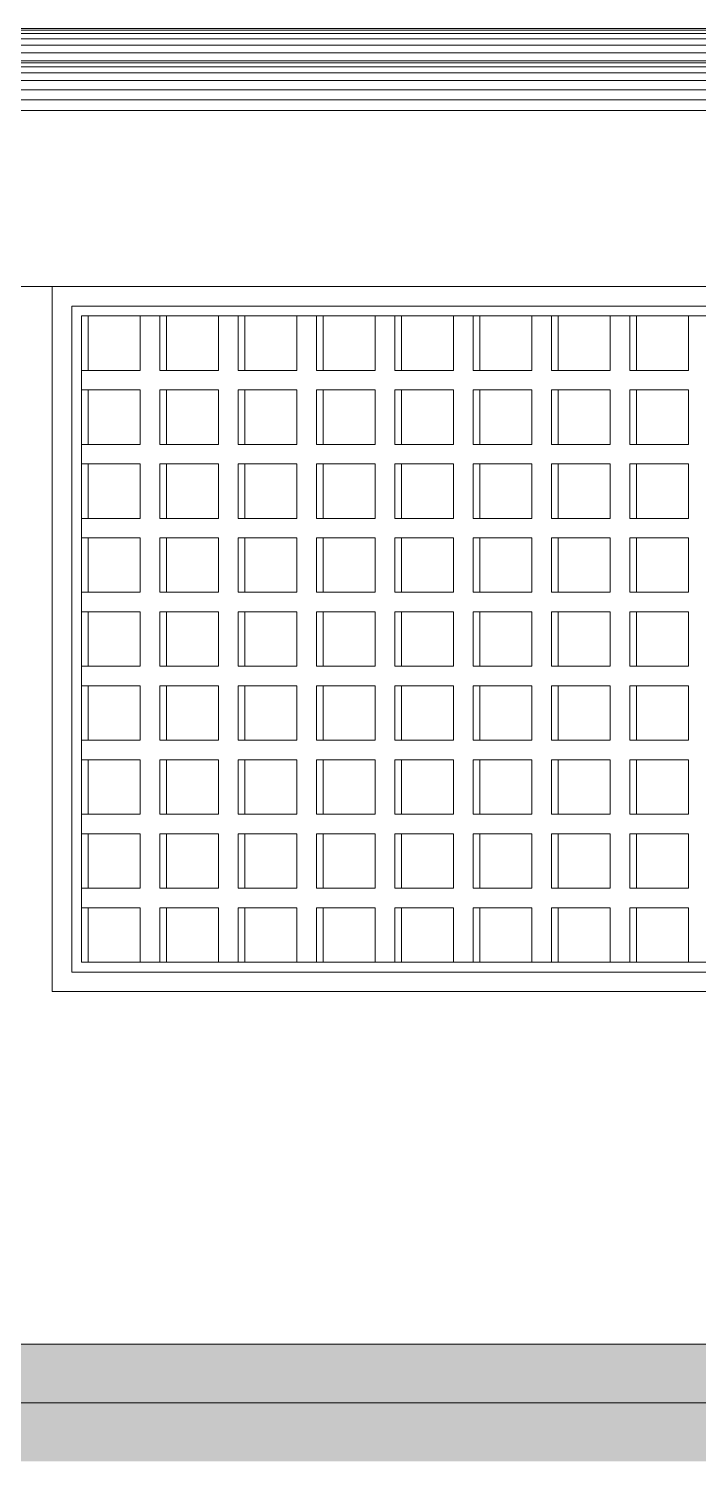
# Model space of a CAD drawing. Header units: millimetres. Extents: x 3554773 to 3850347, y -1853213 to -1653133.
# Drawn here: x 3575694 to 3582610, y -1721591 to -1706796 of the extents above; entities that cross this region are included whole.
import ezdxf

# ---------------------------------------------------------------- set-up
doc = ezdxf.new("R2010")
doc.units = ezdxf.units.MM
doc.header["$MEASUREMENT"] = 0
doc.set_wipeout_variables(frame=1)
doc.linetypes.add('Wipeout_Contour', pattern=[1000, 0, -1000])
doc.layers.add('Shell - Roof_Pen_No__1', color=7, linetype='Continuous', lineweight=13)
doc.layers.add('Structural - Bearing', color=7, linetype='Continuous')
for name, color, linetype, lineweight, true_color in [('Structural - Bearing_Pen_No__3', 7, 'Continuous', 18, 0xff6600), ('Structural - Bearing_Pen_No__87', 7, 'Continuous', 20, 0x6a6a6a), ('Structural - Bearing_Pen_No__89', 7, 'Continuous', 20, 0x71cebe)]:
    doc.layers.add(name, color=color, linetype=linetype, lineweight=lineweight, true_color=true_color)

msp = doc.modelspace()

# ---------------------------------------------------------------- wipeouts: each hides what was drawn before it
at = {"color": 254, "linetype": 'Wipeout_Contour', "lineweight": 0, "ltscale": 16238452.2511733}
msp.add_wipeout([(3591239, -1707532), (3568117, -1707532), (3568125, -1707640), (3591239, -1707640)], dxfattribs=at).dxf.layer = 'Structural - Bearing'
at = {"color": 254, "linetype": 'Wipeout_Contour', "lineweight": 0, "ltscale": 40615350.86454452}
msp.add_wipeout([(3574927, -1709460), (3574927, -1720380), (3591138, -1720380), (3591138, -1720177), (3591239, -1720177), (3591239, -1709460), (3590092, -1709460), (3590092, -1716740), (3575937, -1716740), (3575937, -1709460)], dxfattribs=at).dxf.layer = 'Structural - Bearing'

# ---------------------------------------------------------------- next in the draw order: wipeouts: each hides what was drawn before it
at = {"color": 254, "linetype": 'Wipeout_Contour', "lineweight": 0, "ltscale": 16238398.83886696}
msp.add_wipeout([(3591239, -1707428), (3568086, -1707428), (3568117, -1707532), (3591239, -1707532)], dxfattribs=at).dxf.layer = 'Structural - Bearing'
at = {"color": 254, "linetype": 'Wipeout_Contour', "lineweight": 0, "ltscale": 16241903.0516413}
msp.add_wipeout([(3574927, -1709460), (3591239, -1709460), (3591239, -1707640), (3574927, -1707640)], dxfattribs=at).dxf.layer = 'Structural - Bearing'
at = {"color": 254, "linetype": 'Wipeout_Contour', "lineweight": 0, "ltscale": 16237516.5179036}
msp.add_wipeout([(3576139, -1709662), (3575937, -1709662), (3575937, -1716538), (3576139, -1716538)], dxfattribs=at).dxf.layer = 'Structural - Bearing'
at = {"color": 254, "linetype": 'Wipeout_Contour', "lineweight": 0, "ltscale": 16236680.47197277}
msp.add_wipeout([(3576240, -1709763), (3576240, -1710325), (3576847, -1710325), (3576847, -1709763)], dxfattribs=at).dxf.layer = 'Structural - Bearing'
at = {"color": 254, "linetype": 'Wipeout_Contour', "lineweight": 0, "ltscale": 16237404.20962401}
msp.add_wipeout([(3577049, -1709763), (3577049, -1710325), (3577656, -1710325), (3577656, -1709763)], dxfattribs=at).dxf.layer = 'Structural - Bearing'
at = {"color": 254, "linetype": 'Wipeout_Contour', "lineweight": 0, "ltscale": 16238127.95443147}
msp.add_wipeout([(3578465, -1709763), (3577858, -1709763), (3577858, -1710325), (3578465, -1710325)], dxfattribs=at).dxf.layer = 'Structural - Bearing'
at = {"color": 254, "linetype": 'Wipeout_Contour', "lineweight": 0, "ltscale": 16238851.70639421}
msp.add_wipeout([(3578667, -1709763), (3578667, -1710325), (3579273, -1710325), (3579273, -1709763)], dxfattribs=at).dxf.layer = 'Structural - Bearing'
at = {"color": 254, "linetype": 'Wipeout_Contour', "lineweight": 0, "ltscale": 16239575.46551127}
msp.add_wipeout([(3580082, -1709763), (3579476, -1709763), (3579476, -1710325), (3580082, -1710325)], dxfattribs=at).dxf.layer = 'Structural - Bearing'
at = {"color": 254, "linetype": 'Wipeout_Contour', "lineweight": 0, "ltscale": 16240299.23169137}
msp.add_wipeout([(3580891, -1709763), (3580284, -1709763), (3580284, -1710325), (3580891, -1710325)], dxfattribs=at).dxf.layer = 'Structural - Bearing'
at = {"color": 254, "linetype": 'Wipeout_Contour', "lineweight": 0, "ltscale": 16241023.00520452}
msp.add_wipeout([(3581093, -1710325), (3581700, -1710325), (3581700, -1709763), (3581093, -1709763)], dxfattribs=at).dxf.layer = 'Structural - Bearing'
at = {"color": 254, "linetype": 'Wipeout_Contour', "lineweight": 0, "ltscale": 16241746.78568846}
msp.add_wipeout([(3581902, -1709763), (3581902, -1710325), (3582509, -1710325), (3582509, -1709763)], dxfattribs=at).dxf.layer = 'Structural - Bearing'
at = {"color": 254, "linetype": 'Wipeout_Contour', "lineweight": 0, "ltscale": 16237002.44218663}
msp.add_wipeout([(3576240, -1711089), (3576847, -1711089), (3576847, -1710527), (3576240, -1710527)], dxfattribs=at).dxf.layer = 'Structural - Bearing'
at = {"color": 254, "linetype": 'Wipeout_Contour', "lineweight": 0, "ltscale": 16237726.1654872}
msp.add_wipeout([(3577656, -1710527), (3577049, -1710527), (3577049, -1711089), (3577656, -1711089)], dxfattribs=at).dxf.layer = 'Structural - Bearing'
at = {"color": 254, "linetype": 'Wipeout_Contour', "lineweight": 0, "ltscale": 16238449.89594515}
msp.add_wipeout([(3577858, -1710527), (3577858, -1711089), (3578465, -1711089), (3578465, -1710527)], dxfattribs=at).dxf.layer = 'Structural - Bearing'
at = {"color": 254, "linetype": 'Wipeout_Contour', "lineweight": 0, "ltscale": 16239173.63355952}
msp.add_wipeout([(3579273, -1710527), (3578667, -1710527), (3578667, -1711089), (3579273, -1711089)], dxfattribs=at).dxf.layer = 'Structural - Bearing'
at = {"color": 254, "linetype": 'Wipeout_Contour', "lineweight": 0, "ltscale": 16239897.37835076}
msp.add_wipeout([(3580082, -1710527), (3579476, -1710527), (3579476, -1711089), (3580082, -1711089)], dxfattribs=at).dxf.layer = 'Structural - Bearing'
at = {"color": 254, "linetype": 'Wipeout_Contour', "lineweight": 0, "ltscale": 16240621.13020587}
msp.add_wipeout([(3580284, -1710527), (3580284, -1711089), (3580891, -1711089), (3580891, -1710527)], dxfattribs=at).dxf.layer = 'Structural - Bearing'
at = {"color": 254, "linetype": 'Wipeout_Contour', "lineweight": 0, "ltscale": 16241344.88937404}
msp.add_wipeout([(3581093, -1710527), (3581093, -1711089), (3581700, -1711089), (3581700, -1710527)], dxfattribs=at).dxf.layer = 'Structural - Bearing'
at = {"color": 254, "linetype": 'Wipeout_Contour', "lineweight": 0, "ltscale": 16242068.65551416}
msp.add_wipeout([(3582509, -1710527), (3581902, -1710527), (3581902, -1711089), (3582509, -1711089)], dxfattribs=at).dxf.layer = 'Structural - Bearing'
at = {"color": 254, "linetype": 'Wipeout_Contour', "lineweight": 0, "ltscale": 16237324.44117365}
msp.add_wipeout([(3576240, -1711853), (3576847, -1711853), (3576847, -1711291), (3576240, -1711291)], dxfattribs=at).dxf.layer = 'Structural - Bearing'
at = {"color": 254, "linetype": 'Wipeout_Contour', "lineweight": 0, "ltscale": 16238048.15012287}
msp.add_wipeout([(3577049, -1711291), (3577049, -1711853), (3577656, -1711853), (3577656, -1711291)], dxfattribs=at).dxf.layer = 'Structural - Bearing'
at = {"color": 254, "linetype": 'Wipeout_Contour', "lineweight": 0, "ltscale": 16238771.86623059}
msp.add_wipeout([(3578465, -1711291), (3577858, -1711291), (3577858, -1711853), (3578465, -1711853)], dxfattribs=at).dxf.layer = 'Structural - Bearing'
at = {"color": 254, "linetype": 'Wipeout_Contour', "lineweight": 0, "ltscale": 16239495.58949586}
msp.add_wipeout([(3578667, -1711853), (3579273, -1711853), (3579273, -1711291), (3578667, -1711291)], dxfattribs=at).dxf.layer = 'Structural - Bearing'
at = {"color": 254, "linetype": 'Wipeout_Contour', "lineweight": 0, "ltscale": 16240219.31991772}
msp.add_wipeout([(3579476, -1711853), (3580082, -1711853), (3580082, -1711291), (3579476, -1711291)], dxfattribs=at).dxf.layer = 'Structural - Bearing'
at = {"color": 254, "linetype": 'Wipeout_Contour', "lineweight": 0, "ltscale": 16240943.0574049}
msp.add_wipeout([(3580891, -1711291), (3580284, -1711291), (3580284, -1711853), (3580891, -1711853)], dxfattribs=at).dxf.layer = 'Structural - Bearing'
at = {"color": 254, "linetype": 'Wipeout_Contour', "lineweight": 0, "ltscale": 16241666.8022274}
msp.add_wipeout([(3581093, -1711291), (3581093, -1711853), (3581700, -1711853), (3581700, -1711291)], dxfattribs=at).dxf.layer = 'Structural - Bearing'
at = {"color": 254, "linetype": 'Wipeout_Contour', "lineweight": 0, "ltscale": 16242390.55402298}
msp.add_wipeout([(3582509, -1711291), (3581902, -1711291), (3581902, -1711853), (3582509, -1711853)], dxfattribs=at).dxf.layer = 'Structural - Bearing'
at = {"color": 254, "linetype": 'Wipeout_Contour', "lineweight": 0, "ltscale": 16237646.46893215}
msp.add_wipeout([(3576847, -1712055), (3576240, -1712055), (3576240, -1712617), (3576847, -1712617)], dxfattribs=at).dxf.layer = 'Structural - Bearing'
at = {"color": 254, "linetype": 'Wipeout_Contour', "lineweight": 0, "ltscale": 16238370.16352928}
msp.add_wipeout([(3577656, -1712055), (3577049, -1712055), (3577049, -1712617), (3577656, -1712617)], dxfattribs=at).dxf.layer = 'Structural - Bearing'
at = {"color": 254, "linetype": 'Wipeout_Contour', "lineweight": 0, "ltscale": 16239093.86528606}
msp.add_wipeout([(3577858, -1712617), (3578465, -1712617), (3578465, -1712055), (3577858, -1712055)], dxfattribs=at).dxf.layer = 'Structural - Bearing'
at = {"color": 254, "linetype": 'Wipeout_Contour', "lineweight": 0, "ltscale": 16239817.57420153}
msp.add_wipeout([(3578667, -1712055), (3578667, -1712617), (3579273, -1712617), (3579273, -1712055)], dxfattribs=at).dxf.layer = 'Structural - Bearing'
at = {"color": 254, "linetype": 'Wipeout_Contour', "lineweight": 0, "ltscale": 16240541.29029615}
msp.add_wipeout([(3579476, -1712055), (3579476, -1712617), (3580082, -1712617), (3580082, -1712055)], dxfattribs=at).dxf.layer = 'Structural - Bearing'
at = {"color": 254, "linetype": 'Wipeout_Contour', "lineweight": 0, "ltscale": 16241265.01345692}
msp.add_wipeout([(3580891, -1712055), (3580284, -1712055), (3580284, -1712617), (3580891, -1712617)], dxfattribs=at).dxf.layer = 'Structural - Bearing'
at = {"color": 254, "linetype": 'Wipeout_Contour', "lineweight": 0, "ltscale": 16241988.74393301}
msp.add_wipeout([(3581093, -1712617), (3581700, -1712617), (3581700, -1712055), (3581093, -1712055)], dxfattribs=at).dxf.layer = 'Structural - Bearing'
at = {"color": 254, "linetype": 'Wipeout_Contour', "lineweight": 0, "ltscale": 16242712.48138334}
msp.add_wipeout([(3582509, -1712055), (3581902, -1712055), (3581902, -1712617), (3582509, -1712617)], dxfattribs=at).dxf.layer = 'Structural - Bearing'
at = {"color": 254, "linetype": 'Wipeout_Contour', "lineweight": 0, "ltscale": 16237968.52546039}
msp.add_wipeout([(3576240, -1713381), (3576847, -1713381), (3576847, -1712819), (3576240, -1712819)], dxfattribs=at).dxf.layer = 'Structural - Bearing'
at = {"color": 254, "linetype": 'Wipeout_Contour', "lineweight": 0, "ltscale": 16238692.20570473}
msp.add_wipeout([(3577049, -1712819), (3577049, -1713381), (3577656, -1713381), (3577656, -1712819)], dxfattribs=at).dxf.layer = 'Structural - Bearing'
at = {"color": 254, "linetype": 'Wipeout_Contour', "lineweight": 0, "ltscale": 16239415.89310986}
msp.add_wipeout([(3578465, -1712819), (3577858, -1712819), (3577858, -1713381), (3578465, -1713381)], dxfattribs=at).dxf.layer = 'Structural - Bearing'
at = {"color": 254, "linetype": 'Wipeout_Contour', "lineweight": 0, "ltscale": 16240139.5876748}
msp.add_wipeout([(3579273, -1712819), (3578667, -1712819), (3578667, -1713381), (3579273, -1713381)], dxfattribs=at).dxf.layer = 'Structural - Bearing'
at = {"color": 254, "linetype": 'Wipeout_Contour', "lineweight": 0, "ltscale": 16240863.2893772}
msp.add_wipeout([(3579476, -1712819), (3579476, -1713381), (3580082, -1713381), (3580082, -1712819)], dxfattribs=at).dxf.layer = 'Structural - Bearing'
at = {"color": 254, "linetype": 'Wipeout_Contour', "lineweight": 0, "ltscale": 16241586.99814748}
msp.add_wipeout([(3580284, -1713381), (3580891, -1713381), (3580891, -1712819), (3580284, -1712819)], dxfattribs=at).dxf.layer = 'Structural - Bearing'
at = {"color": 254, "linetype": 'Wipeout_Contour', "lineweight": 0, "ltscale": 16242310.71427648}
msp.add_wipeout([(3581093, -1713381), (3581700, -1713381), (3581700, -1712819), (3581093, -1712819)], dxfattribs=at).dxf.layer = 'Structural - Bearing'
at = {"color": 254, "linetype": 'Wipeout_Contour', "lineweight": 0, "ltscale": 16243034.43738083}
msp.add_wipeout([(3581902, -1712819), (3581902, -1713381), (3582509, -1713381), (3582509, -1712819)], dxfattribs=at).dxf.layer = 'Structural - Bearing'
at = {"color": 254, "linetype": 'Wipeout_Contour', "lineweight": 0, "ltscale": 16238290.61067156}
msp.add_wipeout([(3576847, -1713583), (3576240, -1713583), (3576240, -1714145), (3576847, -1714145)], dxfattribs=at).dxf.layer = 'Structural - Bearing'
at = {"color": 254, "linetype": 'Wipeout_Contour', "lineweight": 0, "ltscale": 16239014.2765624}
msp.add_wipeout([(3577656, -1713583), (3577049, -1713583), (3577049, -1714145), (3577656, -1714145)], dxfattribs=at).dxf.layer = 'Structural - Bearing'
at = {"color": 254, "linetype": 'Wipeout_Contour', "lineweight": 0, "ltscale": 16239737.94961516}
msp.add_wipeout([(3577858, -1713583), (3577858, -1714145), (3578465, -1714145), (3578465, -1713583)], dxfattribs=at).dxf.layer = 'Structural - Bearing'
at = {"color": 254, "linetype": 'Wipeout_Contour', "lineweight": 0, "ltscale": 16240461.62982888}
msp.add_wipeout([(3579273, -1713583), (3578667, -1713583), (3578667, -1714145), (3579273, -1714145)], dxfattribs=at).dxf.layer = 'Structural - Bearing'
at = {"color": 254, "linetype": 'Wipeout_Contour', "lineweight": 0, "ltscale": 16241185.31718118}
msp.add_wipeout([(3580082, -1713583), (3579476, -1713583), (3579476, -1714145), (3580082, -1714145)], dxfattribs=at).dxf.layer = 'Structural - Bearing'
at = {"color": 254, "linetype": 'Wipeout_Contour', "lineweight": 0, "ltscale": 16241909.01160251}
msp.add_wipeout([(3580891, -1713583), (3580284, -1713583), (3580284, -1714145), (3580891, -1714145)], dxfattribs=at).dxf.layer = 'Structural - Bearing'
at = {"color": 254, "linetype": 'Wipeout_Contour', "lineweight": 0, "ltscale": 16242632.71338369}
msp.add_wipeout([(3581700, -1713583), (3581093, -1713583), (3581093, -1714145), (3581700, -1714145)], dxfattribs=at).dxf.layer = 'Structural - Bearing'
at = {"color": 254, "linetype": 'Wipeout_Contour', "lineweight": 0, "ltscale": 16243356.42214137}
msp.add_wipeout([(3581902, -1714145), (3582509, -1714145), (3582509, -1713583), (3581902, -1713583)], dxfattribs=at).dxf.layer = 'Structural - Bearing'
at = {"color": 254, "linetype": 'Wipeout_Contour', "lineweight": 0, "ltscale": 16238612.72473416}
msp.add_wipeout([(3576240, -1714909), (3576847, -1714909), (3576847, -1714347), (3576240, -1714347)], dxfattribs=at).dxf.layer = 'Structural - Bearing'
at = {"color": 254, "linetype": 'Wipeout_Contour', "lineweight": 0, "ltscale": 16239336.37627079}
msp.add_wipeout([(3577049, -1714347), (3577049, -1714909), (3577656, -1714909), (3577656, -1714347)], dxfattribs=at).dxf.layer = 'Structural - Bearing'
at = {"color": 254, "linetype": 'Wipeout_Contour', "lineweight": 0, "ltscale": 16240060.03497047}
msp.add_wipeout([(3577858, -1714909), (3578465, -1714909), (3578465, -1714347), (3577858, -1714347)], dxfattribs=at).dxf.layer = 'Structural - Bearing'
at = {"color": 254, "linetype": 'Wipeout_Contour', "lineweight": 0, "ltscale": 16240783.70083225}
msp.add_wipeout([(3578667, -1714347), (3578667, -1714909), (3579273, -1714909), (3579273, -1714347)], dxfattribs=at).dxf.layer = 'Structural - Bearing'
at = {"color": 254, "linetype": 'Wipeout_Contour', "lineweight": 0, "ltscale": 16241507.37385517}
msp.add_wipeout([(3579476, -1714909), (3580082, -1714909), (3580082, -1714347), (3579476, -1714347)], dxfattribs=at).dxf.layer = 'Structural - Bearing'
at = {"color": 254, "linetype": 'Wipeout_Contour', "lineweight": 0, "ltscale": 16242231.05394796}
msp.add_wipeout([(3580284, -1714347), (3580284, -1714909), (3580891, -1714909), (3580891, -1714347)], dxfattribs=at).dxf.layer = 'Structural - Bearing'
at = {"color": 254, "linetype": 'Wipeout_Contour', "lineweight": 0, "ltscale": 16242954.7413806}
msp.add_wipeout([(3581093, -1714347), (3581093, -1714909), (3581700, -1714909), (3581700, -1714347)], dxfattribs=at).dxf.layer = 'Structural - Bearing'
at = {"color": 254, "linetype": 'Wipeout_Contour', "lineweight": 0, "ltscale": 16243678.43579088}
msp.add_wipeout([(3582509, -1714347), (3581902, -1714347), (3581902, -1714909), (3582509, -1714909)], dxfattribs=at).dxf.layer = 'Structural - Bearing'
at = {"color": 254, "linetype": 'Wipeout_Contour', "lineweight": 0, "ltscale": 16238934.86756139}
msp.add_wipeout([(3576240, -1715111), (3576240, -1715672), (3576847, -1715672), (3576847, -1715111)], dxfattribs=at).dxf.layer = 'Structural - Bearing'
at = {"color": 254, "linetype": 'Wipeout_Contour', "lineweight": 0, "ltscale": 16239658.50474309}
msp.add_wipeout([(3577049, -1715111), (3577049, -1715672), (3577656, -1715672), (3577656, -1715111)], dxfattribs=at).dxf.layer = 'Structural - Bearing'
at = {"color": 254, "linetype": 'Wipeout_Contour', "lineweight": 0, "ltscale": 16240382.14908897}
msp.add_wipeout([(3577858, -1715111), (3577858, -1715672), (3578465, -1715672), (3578465, -1715111)], dxfattribs=at).dxf.layer = 'Structural - Bearing'
at = {"color": 254, "linetype": 'Wipeout_Contour', "lineweight": 0, "ltscale": 16241105.8005981}
msp.add_wipeout([(3578667, -1715672), (3579273, -1715672), (3579273, -1715111), (3578667, -1715111)], dxfattribs=at).dxf.layer = 'Structural - Bearing'
at = {"color": 254, "linetype": 'Wipeout_Contour', "lineweight": 0, "ltscale": 16241829.45924807}
msp.add_wipeout([(3579476, -1715672), (3580082, -1715672), (3580082, -1715111), (3579476, -1715111)], dxfattribs=at).dxf.layer = 'Structural - Bearing'
at = {"color": 254, "linetype": 'Wipeout_Contour', "lineweight": 0, "ltscale": 16242553.12496935}
msp.add_wipeout([(3580284, -1715672), (3580891, -1715672), (3580891, -1715111), (3580284, -1715111)], dxfattribs=at).dxf.layer = 'Structural - Bearing'
at = {"color": 254, "linetype": 'Wipeout_Contour', "lineweight": 0, "ltscale": 16243276.79805275}
msp.add_wipeout([(3581700, -1715111), (3581093, -1715111), (3581093, -1715672), (3581700, -1715672)], dxfattribs=at).dxf.layer = 'Structural - Bearing'
at = {"color": 254, "linetype": 'Wipeout_Contour', "lineweight": 0, "ltscale": 16244000.47811493}
msp.add_wipeout([(3581902, -1715111), (3581902, -1715672), (3582509, -1715672), (3582509, -1715111)], dxfattribs=at).dxf.layer = 'Structural - Bearing'
at = {"color": 254, "linetype": 'Wipeout_Contour', "lineweight": 0, "ltscale": 16239257.03919409}
msp.add_wipeout([(3576240, -1716436), (3576847, -1716436), (3576847, -1715875), (3576240, -1715875)], dxfattribs=at).dxf.layer = 'Structural - Bearing'
at = {"color": 254, "linetype": 'Wipeout_Contour', "lineweight": 0, "ltscale": 16239980.66202015}
msp.add_wipeout([(3577656, -1715875), (3577049, -1715875), (3577049, -1716436), (3577656, -1716436)], dxfattribs=at).dxf.layer = 'Structural - Bearing'
at = {"color": 254, "linetype": 'Wipeout_Contour', "lineweight": 0, "ltscale": 16240704.29201153}
msp.add_wipeout([(3577858, -1716436), (3578465, -1716436), (3578465, -1715875), (3577858, -1715875)], dxfattribs=at).dxf.layer = 'Structural - Bearing'
at = {"color": 254, "linetype": 'Wipeout_Contour', "lineweight": 0, "ltscale": 16241427.92916728}
msp.add_wipeout([(3578667, -1715875), (3578667, -1716436), (3579273, -1716436), (3579273, -1715875)], dxfattribs=at).dxf.layer = 'Structural - Bearing'
at = {"color": 254, "linetype": 'Wipeout_Contour', "lineweight": 0, "ltscale": 16242151.57346502}
msp.add_wipeout([(3580082, -1715875), (3579476, -1715875), (3579476, -1716436), (3580082, -1716436)], dxfattribs=at).dxf.layer = 'Structural - Bearing'
at = {"color": 254, "linetype": 'Wipeout_Contour', "lineweight": 0, "ltscale": 16242875.22483521}
msp.add_wipeout([(3580284, -1716436), (3580891, -1716436), (3580891, -1715875), (3580284, -1715875)], dxfattribs=at).dxf.layer = 'Structural - Bearing'
at = {"color": 254, "linetype": 'Wipeout_Contour', "lineweight": 0, "ltscale": 16243598.88356864}
msp.add_wipeout([(3581093, -1716436), (3581700, -1716436), (3581700, -1715875), (3581093, -1715875)], dxfattribs=at).dxf.layer = 'Structural - Bearing'
at = {"color": 254, "linetype": 'Wipeout_Contour', "lineweight": 0, "ltscale": 16244322.549282}
msp.add_wipeout([(3582509, -1715875), (3581902, -1715875), (3581902, -1716436), (3582509, -1716436)], dxfattribs=at).dxf.layer = 'Structural - Bearing'
at = {"color": 254, "linetype": 'Wipeout_Contour', "lineweight": 0, "ltscale": 16245872.39729097}
msp.add_wipeout([(3572298, -1720380), (3572298, -1720986), (3591308, -1720986), (3591308, -1720380)], dxfattribs=at).dxf.layer = 'Structural - Bearing'

# ---------------------------------------------------------------- next in the draw order: hatches: boundary and pattern name
at = {"layer": 'Shell - Roof_Pen_No__1', "linetype": 'Continuous'}
msp.add_hatch(color=256, dxfattribs=at).paths.add_polyline_path([(3565191, -1721591), (3565191, -1720380), (3649979, -1720380), (3649979, -1721591)])

# ---------------------------------------------------------------- next in the draw order: linework, layer by layer
at = {"layer": 'Structural - Bearing_Pen_No__3', "linetype": 'Continuous'}
for p, q in [((3577656, -1710325), (3577049, -1710325)), ((3578465, -1710325), (3577858, -1710325)), ((3579273, -1710325), (3578667, -1710325)), ((3580082, -1710325), (3579476, -1710325)), ((3580891, -1710325), (3580284, -1710325)), ((3581700, -1710325), (3581093, -1710325)), ((3582509, -1710325), (3581902, -1710325)), ((3576847, -1711089), (3576847, -1710527)), ((3577049, -1710527), (3577656, -1710527)), ((3577049, -1710527), (3577049, -1711089)), ((3577118, -1710527), (3577118, -1711089)), ((3577656, -1711089), (3577656, -1710527)), ((3577858, -1710527), (3578465, -1710527)), ((3577858, -1710527), (3577858, -1711089)), ((3577927, -1710527), (3577927, -1711089)), ((3578465, -1711089), (3578465, -1710527)), ((3578667, -1710527), (3579273, -1710527)), ((3578667, -1710527), (3578667, -1711089)), ((3578736, -1710527), (3578736, -1711089)), ((3579273, -1711089), (3579273, -1710527)), ((3579476, -1710527), (3580082, -1710527)), ((3579476, -1710527), (3579476, -1711089)), ((3579544, -1710527), (3579544, -1711089)), ((3580082, -1711089), (3580082, -1710527)), ((3580284, -1710527), (3580891, -1710527)), ((3580284, -1710527), (3580284, -1711089)), ((3580353, -1710527), (3580353, -1711089)), ((3580891, -1711089), (3580891, -1710527)), ((3581093, -1710527), (3581700, -1710527)), ((3581093, -1710527), (3581093, -1711089)), ((3581162, -1710527), (3581162, -1711089)), ((3581700, -1711089), (3581700, -1710527)), ((3581902, -1710527), (3582509, -1710527)), ((3581902, -1710527), (3581902, -1711089)), ((3581971, -1710527), (3581971, -1711089)), ((3582509, -1711089), (3582509, -1710527)), ((3577656, -1711089), (3577049, -1711089)), ((3578465, -1711089), (3577858, -1711089)), ((3579273, -1711089), (3578667, -1711089)), ((3580082, -1711089), (3579476, -1711089)), ((3580891, -1711089), (3580284, -1711089)), ((3581700, -1711089), (3581093, -1711089)), ((3582509, -1711089), (3581902, -1711089)), ((3576847, -1711853), (3576847, -1711291)), ((3577049, -1711291), (3577049, -1711853)), ((3577656, -1711291), (3577049, -1711291)), ((3577118, -1711291), (3577118, -1711853)), ((3577656, -1711853), (3577656, -1711291)), ((3577858, -1711291), (3577858, -1711853)), ((3578465, -1711291), (3577858, -1711291)), ((3577927, -1711291), (3577927, -1711853)), ((3578465, -1711853), (3578465, -1711291)), ((3578667, -1711291), (3578667, -1711853)), ((3579273, -1711291), (3578667, -1711291)), ((3578736, -1711291), (3578736, -1711853)), ((3579273, -1711853), (3579273, -1711291)), ((3579476, -1711291), (3579476, -1711853)), ((3580082, -1711291), (3579476, -1711291)), ((3579544, -1711291), (3579544, -1711853)), ((3580082, -1711853), (3580082, -1711291)), ((3580284, -1711291), (3580284, -1711853)), ((3580891, -1711291), (3580284, -1711291)), ((3580353, -1711291), (3580353, -1711853)), ((3580891, -1711853), (3580891, -1711291)), ((3581093, -1711291), (3581093, -1711853)), ((3581700, -1711291), (3581093, -1711291)), ((3581162, -1711291), (3581162, -1711853)), ((3581700, -1711853), (3581700, -1711291)), ((3581902, -1711291), (3581902, -1711853)), ((3582509, -1711291), (3581902, -1711291)), ((3581971, -1711291), (3581971, -1711853)), ((3582509, -1711853), (3582509, -1711291)), ((3577656, -1711853), (3577049, -1711853)), ((3578465, -1711853), (3577858, -1711853)), ((3579273, -1711853), (3578667, -1711853)), ((3580082, -1711853), (3579476, -1711853)), ((3580891, -1711853), (3580284, -1711853)), ((3581700, -1711853), (3581093, -1711853)), ((3582509, -1711853), (3581902, -1711853)), ((3576847, -1712617), (3576847, -1712055)), ((3577049, -1712055), (3577049, -1712617)), ((3577656, -1712055), (3577049, -1712055)), ((3577118, -1712055), (3577118, -1712617)), ((3577656, -1712617), (3577656, -1712055)), ((3577858, -1712055), (3577858, -1712617)), ((3578465, -1712055), (3577858, -1712055)), ((3577927, -1712055), (3577927, -1712617)), ((3578465, -1712617), (3578465, -1712055)), ((3578667, -1712055), (3578667, -1712617)), ((3579273, -1712055), (3578667, -1712055)), ((3578736, -1712055), (3578736, -1712617)), ((3579273, -1712617), (3579273, -1712055)), ((3579476, -1712055), (3579476, -1712617)), ((3580082, -1712055), (3579476, -1712055)), ((3579544, -1712055), (3579544, -1712617)), ((3580082, -1712617), (3580082, -1712055)), ((3580284, -1712055), (3580284, -1712617)), ((3580891, -1712055), (3580284, -1712055)), ((3580353, -1712055), (3580353, -1712617)), ((3580891, -1712617), (3580891, -1712055)), ((3581093, -1712055), (3581093, -1712617)), ((3581700, -1712055), (3581093, -1712055)), ((3581162, -1712055), (3581162, -1712617)), ((3581700, -1712617), (3581700, -1712055)), ((3581902, -1712055), (3581902, -1712617)), ((3582509, -1712055), (3581902, -1712055)), ((3581971, -1712055), (3581971, -1712617)), ((3582509, -1712617), (3582509, -1712055)), ((3577656, -1712617), (3577049, -1712617)), ((3578465, -1712617), (3577858, -1712617)), ((3579273, -1712617), (3578667, -1712617)), ((3580082, -1712617), (3579476, -1712617)), ((3580891, -1712617), (3580284, -1712617)), ((3581700, -1712617), (3581093, -1712617)), ((3582509, -1712617), (3581902, -1712617)), ((3576847, -1713381), (3576847, -1712819)), ((3577049, -1712819), (3577049, -1713381)), ((3577656, -1712819), (3577049, -1712819)), ((3577118, -1712819), (3577118, -1713381)), ((3577656, -1713381), (3577656, -1712819)), ((3577858, -1712819), (3577858, -1713381)), ((3578465, -1712819), (3577858, -1712819)), ((3577927, -1712819), (3577927, -1713381)), ((3578465, -1713381), (3578465, -1712819)), ((3578667, -1712819), (3578667, -1713381)), ((3579273, -1712819), (3578667, -1712819)), ((3578736, -1712819), (3578736, -1713381)), ((3579273, -1713381), (3579273, -1712819)), ((3579476, -1712819), (3579476, -1713381)), ((3580082, -1712819), (3579476, -1712819)), ((3579544, -1712819), (3579544, -1713381)), ((3580082, -1713381), (3580082, -1712819)), ((3580284, -1712819), (3580284, -1713381)), ((3580891, -1712819), (3580284, -1712819)), ((3580353, -1712819), (3580353, -1713381)), ((3580891, -1713381), (3580891, -1712819)), ((3581093, -1712819), (3581093, -1713381)), ((3581700, -1712819), (3581093, -1712819)), ((3581162, -1712819), (3581162, -1713381)), ((3581700, -1713381), (3581700, -1712819)), ((3581902, -1712819), (3581902, -1713381)), ((3582509, -1712819), (3581902, -1712819)), ((3581971, -1712819), (3581971, -1713381)), ((3582509, -1713381), (3582509, -1712819)), ((3577656, -1713381), (3577049, -1713381)), ((3578465, -1713381), (3577858, -1713381)), ((3579273, -1713381), (3578667, -1713381)), ((3580082, -1713381), (3579476, -1713381)), ((3580891, -1713381), (3580284, -1713381)), ((3581700, -1713381), (3581093, -1713381)), ((3582509, -1713381), (3581902, -1713381)), ((3576847, -1714145), (3576847, -1713583)), ((3577049, -1713583), (3577049, -1714145)), ((3577656, -1713583), (3577049, -1713583)), ((3577118, -1713583), (3577118, -1714145)), ((3577656, -1714145), (3577656, -1713583)), ((3577858, -1713583), (3577858, -1714145)), ((3578465, -1713583), (3577858, -1713583)), ((3577927, -1713583), (3577927, -1714145)), ((3578465, -1714145), (3578465, -1713583)), ((3578667, -1713583), (3578667, -1714145)), ((3579273, -1713583), (3578667, -1713583)), ((3578736, -1713583), (3578736, -1714145)), ((3579273, -1714145), (3579273, -1713583)), ((3579476, -1713583), (3579476, -1714145)), ((3580082, -1713583), (3579476, -1713583)), ((3579544, -1713583), (3579544, -1714145)), ((3580082, -1714145), (3580082, -1713583)), ((3580284, -1713583), (3580284, -1714145)), ((3580891, -1713583), (3580284, -1713583)), ((3580353, -1713583), (3580353, -1714145)), ((3580891, -1714145), (3580891, -1713583)), ((3581093, -1713583), (3581093, -1714145)), ((3581700, -1713583), (3581093, -1713583)), ((3581162, -1713583), (3581162, -1714145)), ((3581700, -1714145), (3581700, -1713583)), ((3581902, -1713583), (3581902, -1714145)), ((3582509, -1713583), (3581902, -1713583)), ((3581971, -1713583), (3581971, -1714145)), ((3582509, -1714145), (3582509, -1713583)), ((3577656, -1714145), (3577049, -1714145)), ((3578465, -1714145), (3577858, -1714145)), ((3579273, -1714145), (3578667, -1714145)), ((3580082, -1714145), (3579476, -1714145)), ((3580891, -1714145), (3580284, -1714145)), ((3581700, -1714145), (3581093, -1714145)), ((3582509, -1714145), (3581902, -1714145)), ((3576847, -1714909), (3576847, -1714347)), ((3577049, -1714347), (3577049, -1714909)), ((3577656, -1714347), (3577049, -1714347)), ((3577118, -1714347), (3577118, -1714909)), ((3577656, -1714909), (3577656, -1714347)), ((3577858, -1714347), (3577858, -1714909)), ((3578465, -1714347), (3577858, -1714347)), ((3577927, -1714347), (3577927, -1714909)), ((3578465, -1714909), (3578465, -1714347)), ((3578667, -1714347), (3578667, -1714909)), ((3579273, -1714347), (3578667, -1714347)), ((3578736, -1714347), (3578736, -1714909)), ((3579273, -1714909), (3579273, -1714347)), ((3579476, -1714347), (3579476, -1714909)), ((3580082, -1714347), (3579476, -1714347)), ((3579544, -1714347), (3579544, -1714909)), ((3580082, -1714909), (3580082, -1714347)), ((3580284, -1714347), (3580284, -1714909)), ((3580891, -1714347), (3580284, -1714347)), ((3580353, -1714347), (3580353, -1714909)), ((3580891, -1714909), (3580891, -1714347)), ((3581093, -1714347), (3581093, -1714909)), ((3581700, -1714347), (3581093, -1714347)), ((3581162, -1714347), (3581162, -1714909)), ((3581700, -1714909), (3581700, -1714347)), ((3581902, -1714347), (3581902, -1714909)), ((3582509, -1714347), (3581902, -1714347)), ((3581971, -1714347), (3581971, -1714909)), ((3582509, -1714909), (3582509, -1714347)), ((3577656, -1714909), (3577049, -1714909)), ((3578465, -1714909), (3577858, -1714909)), ((3579273, -1714909), (3578667, -1714909)), ((3580082, -1714909), (3579476, -1714909)), ((3580891, -1714909), (3580284, -1714909)), ((3581700, -1714909), (3581093, -1714909)), ((3582509, -1714909), (3581902, -1714909)), ((3576847, -1715672), (3576847, -1715111)), ((3577049, -1715111), (3577049, -1715672)), ((3577656, -1715111), (3577049, -1715111)), ((3577118, -1715111), (3577118, -1715672)), ((3577656, -1715672), (3577656, -1715111)), ((3577858, -1715111), (3577858, -1715672)), ((3578465, -1715111), (3577858, -1715111)), ((3577927, -1715111), (3577927, -1715672)), ((3578465, -1715672), (3578465, -1715111)), ((3578667, -1715111), (3578667, -1715672)), ((3579273, -1715111), (3578667, -1715111)), ((3578736, -1715111), (3578736, -1715672)), ((3579273, -1715672), (3579273, -1715111)), ((3579476, -1715111), (3579476, -1715672)), ((3580082, -1715111), (3579476, -1715111)), ((3579544, -1715111), (3579544, -1715672)), ((3580082, -1715672), (3580082, -1715111)), ((3580284, -1715111), (3580284, -1715672)), ((3580891, -1715111), (3580284, -1715111)), ((3580353, -1715111), (3580353, -1715672)), ((3580891, -1715672), (3580891, -1715111)), ((3581093, -1715111), (3581093, -1715672)), ((3581700, -1715111), (3581093, -1715111)), ((3581162, -1715111), (3581162, -1715672)), ((3581700, -1715672), (3581700, -1715111)), ((3581902, -1715111), (3581902, -1715672)), ((3582509, -1715111), (3581902, -1715111)), ((3581971, -1715111), (3581971, -1715672)), ((3582509, -1715672), (3582509, -1715111)), ((3577656, -1715672), (3577049, -1715672)), ((3578465, -1715672), (3577858, -1715672)), ((3579273, -1715672), (3578667, -1715672)), ((3580082, -1715672), (3579476, -1715672)), ((3580891, -1715672), (3580284, -1715672)), ((3581700, -1715672), (3581093, -1715672)), ((3582509, -1715672), (3581902, -1715672)), ((3577656, -1715875), (3577049, -1715875)), ((3578465, -1715875), (3577858, -1715875)), ((3579273, -1715875), (3578667, -1715875)), ((3580082, -1715875), (3579476, -1715875)), ((3580891, -1715875), (3580284, -1715875)), ((3581700, -1715875), (3581093, -1715875)), ((3582509, -1715875), (3581902, -1715875))]:
    msp.add_line(p, q, dxfattribs=at)
at = {"layer": 'Structural - Bearing_Pen_No__87', "linetype": 'Continuous'}
for p, q in [((3591239, -1707532), (3568117, -1707532)), ((3591239, -1707640), (3568125, -1707640)), ((3591138, -1720380), (3574927, -1720380))]:
    msp.add_line(p, q, dxfattribs=at)
at = {"layer": 'Structural - Bearing_Pen_No__89', "linetype": 'Continuous'}
msp.add_line((3572298, -1720986), (3591308, -1720986), dxfattribs=at)

# ---------------------------------------------------------------- next in the draw order: wipeouts: each hides what was drawn before it
at = {"color": 254, "linetype": 'Wipeout_Contour', "lineweight": 0, "ltscale": 16238338.10616645}
msp.add_wipeout([(3591239, -1707333), (3568033, -1707333), (3568086, -1707428), (3591239, -1707428)], dxfattribs=at).dxf.layer = 'Structural - Bearing'
at = {"color": 254, "linetype": 'Wipeout_Contour', "lineweight": 0, "ltscale": 24363422.71590442}
msp.add_wipeout([(3575937, -1709662), (3576139, -1709662), (3589890, -1709662), (3590092, -1709662), (3590092, -1709460), (3575937, -1709460)], dxfattribs=at).dxf.layer = 'Structural - Bearing'
at = {"color": 254, "linetype": 'Wipeout_Contour', "lineweight": 0, "ltscale": 16237652.1896053}
msp.add_wipeout([(3576240, -1709763), (3576139, -1709763), (3576139, -1716436), (3576240, -1716436)], dxfattribs=at).dxf.layer = 'Structural - Bearing'
at = {"color": 254, "linetype": 'Wipeout_Contour', "lineweight": 0, "ltscale": 24367853.49537528}
msp.add_wipeout([(3575937, -1716740), (3590092, -1716740), (3590092, -1716538), (3589890, -1716538), (3576139, -1716538), (3575937, -1716538)], dxfattribs=at).dxf.layer = 'Structural - Bearing'

# ---------------------------------------------------------------- next in the draw order: linework, layer by layer
at = {"layer": 'Structural - Bearing_Pen_No__3', "linetype": 'Continuous'}
for p, q in [((3575937, -1709460), (3590092, -1709460)), ((3575937, -1709662), (3575937, -1709460)), ((3575937, -1716538), (3575937, -1709662)), ((3576240, -1710527), (3576240, -1710325)), ((3576847, -1710325), (3576240, -1710325)), ((3576847, -1710527), (3576240, -1710527)), ((3576240, -1711089), (3576240, -1710527)), ((3576309, -1711089), (3576309, -1710527)), ((3576847, -1711089), (3576240, -1711089)), ((3576240, -1711291), (3576240, -1711089)), ((3576847, -1711291), (3576240, -1711291)), ((3576240, -1711853), (3576240, -1711291)), ((3576309, -1711853), (3576309, -1711291)), ((3576240, -1712055), (3576240, -1711853)), ((3576847, -1711853), (3576240, -1711853)), ((3576847, -1712055), (3576240, -1712055)), ((3576240, -1712617), (3576240, -1712055)), ((3576309, -1712617), (3576309, -1712055)), ((3576240, -1712819), (3576240, -1712617)), ((3576847, -1712617), (3576240, -1712617)), ((3576847, -1712819), (3576240, -1712819)), ((3576240, -1713381), (3576240, -1712819)), ((3576309, -1713381), (3576309, -1712819)), ((3576240, -1713583), (3576240, -1713381)), ((3576847, -1713381), (3576240, -1713381)), ((3576847, -1713583), (3576240, -1713583)), ((3576240, -1714145), (3576240, -1713583)), ((3576309, -1714145), (3576309, -1713583)), ((3576240, -1714347), (3576240, -1714145)), ((3576847, -1714145), (3576240, -1714145)), ((3576847, -1714347), (3576240, -1714347)), ((3576240, -1714909), (3576240, -1714347)), ((3576309, -1714909), (3576309, -1714347)), ((3576240, -1715111), (3576240, -1714909)), ((3576847, -1714909), (3576240, -1714909)), ((3576847, -1715111), (3576240, -1715111)), ((3576240, -1715672), (3576240, -1715111)), ((3576309, -1715672), (3576309, -1715111)), ((3576240, -1715875), (3576240, -1715672)), ((3576847, -1715672), (3576240, -1715672)), ((3576847, -1715875), (3576240, -1715875)), ((3575937, -1716740), (3575937, -1716538)), ((3590092, -1716740), (3575937, -1716740))]:
    msp.add_line(p, q, dxfattribs=at)
at = {"layer": 'Structural - Bearing_Pen_No__87', "linetype": 'Continuous'}
for p, q in [((3591239, -1707428), (3568086, -1707428)), ((3574927, -1709460), (3575937, -1709460))]:
    msp.add_line(p, q, dxfattribs=at)

# ---------------------------------------------------------------- next in the draw order: wipeouts: each hides what was drawn before it
at = {"color": 254, "linetype": 'Wipeout_Contour', "lineweight": 0, "ltscale": 16238272.91160326}
msp.add_wipeout([(3591239, -1707253), (3567960, -1707253), (3568033, -1707333), (3591239, -1707333)], dxfattribs=at).dxf.layer = 'Structural - Bearing'
at = {"color": 254, "linetype": 'Wipeout_Contour', "lineweight": 0, "ltscale": 24363507.88590426}
msp.add_wipeout([(3576139, -1709662), (3576139, -1709763), (3576240, -1709763), (3589789, -1709763), (3589890, -1709763), (3589890, -1709662)], dxfattribs=at).dxf.layer = 'Structural - Bearing'
at = {"color": 254, "linetype": 'Wipeout_Contour', "lineweight": 0, "ltscale": 24367768.21783158}
msp.add_wipeout([(3576139, -1716436), (3576139, -1716538), (3589890, -1716538), (3589890, -1716436), (3589789, -1716436), (3576240, -1716436)], dxfattribs=at).dxf.layer = 'Structural - Bearing'

# ---------------------------------------------------------------- next in the draw order: linework, layer by layer
at = {"layer": 'Structural - Bearing_Pen_No__3', "linetype": 'Continuous'}
for p, q in [((3576139, -1709662), (3576139, -1716538)), ((3589890, -1709662), (3576139, -1709662)), ((3576240, -1710325), (3576240, -1709763)), ((3576240, -1709763), (3576847, -1709763)), ((3576309, -1710325), (3576309, -1709763)), ((3576847, -1710325), (3576847, -1709763)), ((3576847, -1709763), (3577049, -1709763)), ((3577049, -1709763), (3577049, -1710325)), ((3577049, -1709763), (3577656, -1709763)), ((3577118, -1709763), (3577118, -1710325)), ((3577656, -1710325), (3577656, -1709763)), ((3577656, -1709763), (3577858, -1709763)), ((3577858, -1709763), (3577858, -1710325)), ((3577858, -1709763), (3578465, -1709763)), ((3577927, -1709763), (3577927, -1710325)), ((3578465, -1710325), (3578465, -1709763)), ((3578465, -1709763), (3578667, -1709763)), ((3578667, -1709763), (3578667, -1710325)), ((3578667, -1709763), (3579273, -1709763)), ((3578736, -1709763), (3578736, -1710325)), ((3579273, -1710325), (3579273, -1709763)), ((3579273, -1709763), (3579476, -1709763)), ((3579476, -1709763), (3579476, -1710325)), ((3579476, -1709763), (3580082, -1709763)), ((3579544, -1709763), (3579544, -1710325)), ((3580082, -1710325), (3580082, -1709763)), ((3580082, -1709763), (3580284, -1709763)), ((3580284, -1709763), (3580284, -1710325)), ((3580284, -1709763), (3580891, -1709763)), ((3580353, -1709763), (3580353, -1710325)), ((3580891, -1710325), (3580891, -1709763)), ((3580891, -1709763), (3581093, -1709763)), ((3581093, -1709763), (3581093, -1710325)), ((3581093, -1709763), (3581700, -1709763)), ((3581162, -1709763), (3581162, -1710325)), ((3581700, -1710325), (3581700, -1709763)), ((3581700, -1709763), (3581902, -1709763)), ((3581902, -1709763), (3581902, -1710325)), ((3581902, -1709763), (3582509, -1709763)), ((3581971, -1709763), (3581971, -1710325)), ((3582509, -1710325), (3582509, -1709763)), ((3582509, -1709763), (3582711, -1709763)), ((3576240, -1716436), (3576240, -1715875)), ((3576309, -1716436), (3576309, -1715875)), ((3576847, -1716436), (3576847, -1715875)), ((3577049, -1715875), (3577049, -1716436)), ((3577118, -1715875), (3577118, -1716436)), ((3577656, -1716436), (3577656, -1715875)), ((3577858, -1715875), (3577858, -1716436)), ((3577927, -1715875), (3577927, -1716436)), ((3578465, -1716436), (3578465, -1715875)), ((3578667, -1715875), (3578667, -1716436)), ((3578736, -1715875), (3578736, -1716436)), ((3579273, -1716436), (3579273, -1715875)), ((3579476, -1715875), (3579476, -1716436)), ((3579544, -1715875), (3579544, -1716436)), ((3580082, -1716436), (3580082, -1715875)), ((3580284, -1715875), (3580284, -1716436)), ((3580353, -1715875), (3580353, -1716436)), ((3580891, -1716436), (3580891, -1715875)), ((3581093, -1715875), (3581093, -1716436)), ((3581162, -1715875), (3581162, -1716436)), ((3581700, -1716436), (3581700, -1715875)), ((3581902, -1715875), (3581902, -1716436)), ((3581971, -1715875), (3581971, -1716436)), ((3582509, -1716436), (3582509, -1715875)), ((3576139, -1716538), (3589890, -1716538)), ((3576847, -1716436), (3576240, -1716436)), ((3577049, -1716436), (3576847, -1716436)), ((3577656, -1716436), (3577049, -1716436)), ((3577858, -1716436), (3577656, -1716436)), ((3578465, -1716436), (3577858, -1716436)), ((3578667, -1716436), (3578465, -1716436)), ((3579273, -1716436), (3578667, -1716436)), ((3579476, -1716436), (3579273, -1716436)), ((3580082, -1716436), (3579476, -1716436)), ((3580284, -1716436), (3580082, -1716436)), ((3580891, -1716436), (3580284, -1716436)), ((3581093, -1716436), (3580891, -1716436)), ((3581700, -1716436), (3581093, -1716436)), ((3581902, -1716436), (3581700, -1716436)), ((3582509, -1716436), (3581902, -1716436)), ((3582711, -1716436), (3582509, -1716436))]:
    msp.add_line(p, q, dxfattribs=at)
at = {"layer": 'Structural - Bearing_Pen_No__87', "linetype": 'Continuous'}
msp.add_line((3591239, -1707333), (3568033, -1707333), dxfattribs=at)

# ---------------------------------------------------------------- next in the draw order: wipeouts: each hides what was drawn before it
at = {"color": 254, "linetype": 'Wipeout_Contour', "lineweight": 0, "ltscale": 16238206.57635825}
msp.add_wipeout([(3591239, -1707190), (3567871, -1707190), (3567960, -1707253), (3591239, -1707253)], dxfattribs=at).dxf.layer = 'Structural - Bearing'

# ---------------------------------------------------------------- next in the draw order: wipeouts: each hides what was drawn before it
at = {"color": 254, "linetype": 'Wipeout_Contour', "lineweight": 0, "ltscale": 16238142.26734259}
msp.add_wipeout([(3591239, -1707148), (3567771, -1707148), (3567871, -1707190), (3591239, -1707190)], dxfattribs=at).dxf.layer = 'Structural - Bearing'

# ---------------------------------------------------------------- next in the draw order: linework, layer by layer
at = {"layer": 'Structural - Bearing_Pen_No__87', "linetype": 'Continuous'}
msp.add_line((3591239, -1707253), (3567960, -1707253), dxfattribs=at)

# ---------------------------------------------------------------- next in the draw order: wipeouts: each hides what was drawn before it
at = {"color": 254, "linetype": 'Wipeout_Contour', "lineweight": 0, "ltscale": 16238083.08724663}
msp.add_wipeout([(3591239, -1707129), (3567664, -1707129), (3567771, -1707148), (3591239, -1707148)], dxfattribs=at).dxf.layer = 'Structural - Bearing'

# ---------------------------------------------------------------- next in the draw order: wipeouts: each hides what was drawn before it
at = {"color": 254, "linetype": 'Wipeout_Contour', "lineweight": 0, "ltscale": 16238037.55168921}
msp.add_wipeout([(3591239, -1707047), (3567663, -1707047), (3567664, -1707129), (3591239, -1707129)], dxfattribs=at).dxf.layer = 'Structural - Bearing'

# ---------------------------------------------------------------- next in the draw order: linework, layer by layer
at = {"layer": 'Structural - Bearing_Pen_No__87', "linetype": 'Continuous'}
for p, q in [((3591239, -1707129), (3567664, -1707129)), ((3591239, -1707148), (3567771, -1707148)), ((3591239, -1707190), (3567871, -1707190))]:
    msp.add_line(p, q, dxfattribs=at)

# ---------------------------------------------------------------- next in the draw order: wipeouts: each hides what was drawn before it
at = {"color": 254, "linetype": 'Wipeout_Contour', "lineweight": 0, "ltscale": 16237998.03496208}
msp.add_wipeout([(3591239, -1706968), (3567639, -1706968), (3567663, -1707047), (3591239, -1707047)], dxfattribs=at).dxf.layer = 'Structural - Bearing'

# ---------------------------------------------------------------- next in the draw order: linework, layer by layer
at = {"layer": 'Structural - Bearing_Pen_No__87', "linetype": 'Continuous'}
msp.add_line((3567663, -1707047), (3591239, -1707047), dxfattribs=at)

# ---------------------------------------------------------------- next in the draw order: wipeouts: each hides what was drawn before it
at = {"color": 254, "linetype": 'Wipeout_Contour', "lineweight": 0, "ltscale": 16237951.7403898}
msp.add_wipeout([(3591239, -1706900), (3567594, -1706900), (3567639, -1706968), (3591239, -1706968)], dxfattribs=at).dxf.layer = 'Structural - Bearing'

# ---------------------------------------------------------------- next in the draw order: wipeouts: each hides what was drawn before it
at = {"color": 254, "linetype": 'Wipeout_Contour', "lineweight": 0, "ltscale": 16237902.14383688}
msp.add_wipeout([(3591239, -1706845), (3567533, -1706845), (3567594, -1706900), (3591239, -1706900)], dxfattribs=at).dxf.layer = 'Structural - Bearing'

# ---------------------------------------------------------------- next in the draw order: linework, layer by layer
at = {"layer": 'Structural - Bearing_Pen_No__87', "linetype": 'Continuous'}
msp.add_line((3591239, -1706968), (3567639, -1706968), dxfattribs=at)

# ---------------------------------------------------------------- next in the draw order: wipeouts: each hides what was drawn before it
at = {"color": 254, "linetype": 'Wipeout_Contour', "lineweight": 0, "ltscale": 16237852.9281502}
msp.add_wipeout([(3591239, -1706810), (3567459, -1706810), (3567533, -1706845), (3591239, -1706845)], dxfattribs=at).dxf.layer = 'Structural - Bearing'

# ---------------------------------------------------------------- next in the draw order: linework, layer by layer
at = {"layer": 'Structural - Bearing_Pen_No__87', "linetype": 'Continuous'}
msp.add_line((3591239, -1706900), (3567594, -1706900), dxfattribs=at)

# ---------------------------------------------------------------- next in the draw order: wipeouts: each hides what was drawn before it
at = {"color": 254, "linetype": 'Wipeout_Contour', "lineweight": 0, "ltscale": 16237807.88807446}
msp.add_wipeout([(3591239, -1706796), (3567378, -1706796), (3567459, -1706810), (3591239, -1706810)], dxfattribs=at).dxf.layer = 'Structural - Bearing'

# ---------------------------------------------------------------- next in the draw order: linework, layer by layer
at = {"layer": 'Structural - Bearing_Pen_No__87', "linetype": 'Continuous'}
for p, q in [((3567378, -1706796), (3591239, -1706796)), ((3591239, -1706810), (3567459, -1706810)), ((3567533, -1706845), (3591239, -1706845))]:
    msp.add_line(p, q, dxfattribs=at)

doc.saveas('drawing.dxf')
